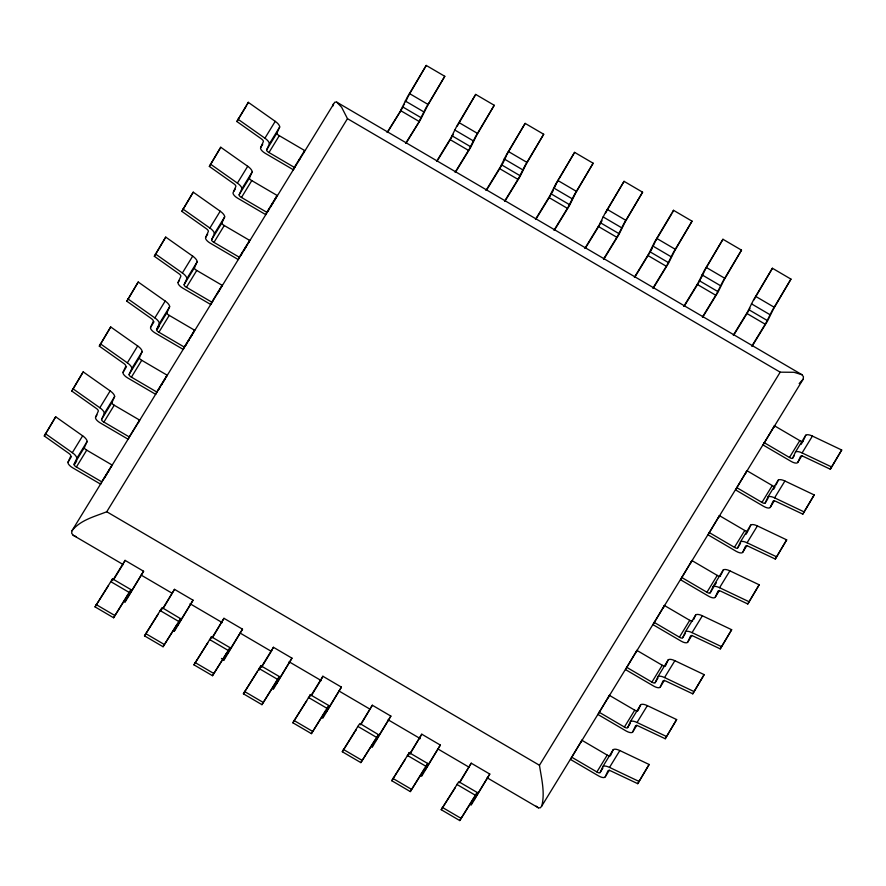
<?xml version="1.0" encoding="UTF-8"?>
<svg xmlns="http://www.w3.org/2000/svg" width="886" height="886" viewBox="0 0 886 886"><rect width="100%" height="100%" fill="white"/><g stroke="black" fill="none" stroke-linecap="round" stroke-linejoin="round"><path stroke-width="1.33" d="M101.214 483.025L71.976 530.758L71.666 533.217L73.117 535.233L123.232 564.592M487.134 777.786L538.433 807.844L540.338 807.799L541.789 806.005L803.148 379.219L803.458 376.749L802.007 374.734L336.691 102.123L334.786 102.167L101.901 481.895M177.787 624.973L180.655 618.494L163.046 646.725L144.496 635.86L162.072 607.619L180.6 618.716M227.237 653.946L230.105 647.467L212.496 675.697L193.945 664.832L211.555 636.602L209.916 640.345M332.704 106.298L333.335 103.961M541.789 806.005C545.178 792.616 541.49 778.606 539.463 765.271L780.189 372.175L794.011 372.286L802.007 374.734M111.536 581.227L112.655 578.658L95.046 606.888L113.585 617.752L126.62 597.075C131.349 588.802 120.407 610.044 126.897 599.124L143.598 571.237L125.059 560.373L113.076 579.942M143.598 571.237L129.5 594.262C123.985 603.997 135.558 582.124 129.146 592.402L113.585 617.752M258.834 670.492L261.016 665.574L243.406 693.804L261.946 704.669L274.981 683.992C279.81 675.497 268.735 697.072 275.258 686.052L291.959 658.154L273.42 647.289L261.436 666.859M291.959 658.154L277.861 681.179C272.323 690.914 283.952 669.041 277.506 679.318L261.946 704.669M308.815 698.301L310.465 694.546L292.856 722.777L311.407 733.641L324.431 712.964C329.171 704.691 318.218 725.944 324.708 715.024L341.42 687.126L322.869 676.262L310.886 695.831M341.42 687.126L327.322 710.151C321.795 719.886 333.369 698.024 326.956 708.302L311.407 733.641M378.411 734.616L360.857 762.613L342.306 751.749L358.531 725.357L359.915 723.519L378.411 734.616L375.598 740.862L390.87 716.098L372.33 705.234L360.336 724.803M407.726 756.245L409.376 752.491L391.767 780.721L410.307 791.586L423.342 770.909C427.96 762.868 417.096 784.055 423.619 772.969L440.32 745.071L421.78 734.206L409.797 753.787M440.32 745.071L426.221 768.096C421.337 776.369 432.191 756.035 425.867 766.246L410.307 791.586M458.782 781.696L441.217 809.704L459.768 820.569L472.803 799.892C477.532 791.619 466.579 812.861 473.069 801.941L489.781 774.054L471.23 763.189L459.247 782.759M489.781 774.054L475.682 797.079C470.145 806.814 481.774 784.941 475.317 795.218L459.768 820.569M405.666 143.288L420.806 119.123L427.395 105.999L444.783 76.296L426.232 65.431L407.394 97.028L400.937 109.864M444.783 76.296L425.945 107.893L419.477 120.729M212.496 675.697L225.531 655.02C230.327 646.647 219.207 668.265 225.797 657.08L242.509 629.182L223.97 618.317L211.975 637.887M455.482 172.272L470.687 147.364L476.635 135.348L494.233 105.279L475.693 94.414L456.844 126L450.83 138.083L436.565 161.396M494.233 105.279L475.394 136.865L469.381 148.948L455.116 172.272M504.931 201.255L520.137 176.347L526.096 164.331L543.694 134.251L525.143 123.387L506.305 154.972L500.291 167.055L486.026 190.379M543.694 134.251L524.844 165.848L518.831 177.92L504.566 201.244M554.392 230.227L569.587 205.319L575.546 193.303L593.144 163.223L574.593 152.359L555.755 183.956L549.741 196.027L535.476 219.351M593.144 163.223L574.305 194.82L568.28 206.892L554.027 230.216M603.842 259.199L619.048 234.292L624.995 222.275L642.594 192.196L624.054 181.331L605.204 212.928L599.191 225L584.926 248.324M642.594 192.196L623.755 223.793L617.741 235.864L603.477 259.188M653.292 288.171L668.498 263.264L674.456 251.247L692.055 221.168L673.504 210.303L654.665 241.9L648.652 253.983L634.387 277.296M692.055 221.168L673.205 252.765L667.191 264.848L652.927 288.16M702.753 317.144L717.948 292.236L723.906 280.22L741.504 250.14L722.954 239.275L704.115 270.872L698.102 282.955L683.837 306.268M741.504 250.14L722.666 281.737L716.641 293.82L702.388 317.133M752.203 346.116L767.409 321.208L773.356 309.192L790.954 279.112L772.415 268.248L753.565 299.845L747.551 311.927L733.287 335.24M790.954 279.112L772.116 310.709L766.102 322.792L751.837 346.105M457.265 126.078L475.693 94.414M506.726 155.05L507.18 154.131M605.625 213.005L607.353 209.838M655.153 241.812L653.48 245.5M753.986 299.922L755.249 297.563M44.3 435.99L55.685 416.797L82.653 435.823A8.151 3.234 31.5 0 1 87.127 441.483L84.469 447.352L74.147 464.198A2.857 1.13 31.5 0 0 76.395 467L101.746 481.851L100.683 484.199L72.552 467.719A6.457 2.558 31.5 0 1 68.056 462.115L70.714 456.246A3.677 1.462 31.5 0 0 68.576 453.189L44.3 435.99L55.685 416.797M71.81 391.069L83.195 371.876L110.163 390.903A8.151 3.234 31.5 0 1 114.637 396.563L111.979 402.432L101.657 419.277A2.857 1.13 31.5 0 0 103.906 422.079L129.256 436.931L128.193 439.268L100.063 422.788A6.457 2.558 31.5 0 1 95.566 417.184L98.224 411.325A3.677 1.462 31.5 0 0 96.087 408.258L71.81 391.069L83.195 371.876M99.321 346.138L110.706 326.956L137.673 345.983A8.151 3.234 31.5 0 1 142.148 351.642L139.49 357.501L129.168 374.346A2.857 1.13 31.5 0 0 131.416 377.148L156.767 392L155.703 394.348L127.573 377.868A6.457 2.558 31.5 0 1 123.076 372.264L125.734 366.394A3.677 1.462 31.5 0 0 123.597 363.338L99.321 346.138L110.706 326.956M126.831 301.218L138.216 282.025L165.184 301.052A8.151 3.234 31.5 0 1 169.658 306.711L167 312.581L156.678 329.426A2.857 1.13 31.5 0 0 158.926 332.228L184.277 347.079L183.214 349.416L155.083 332.937A6.457 2.558 31.5 0 1 150.587 327.333L153.245 321.474A3.677 1.462 31.5 0 0 151.118 318.417L126.831 301.218L138.216 282.025M154.341 256.287L165.726 237.105L192.694 256.132A8.151 3.234 31.5 0 1 197.168 261.791L194.51 267.65L184.188 284.495A2.857 1.13 31.5 0 0 186.448 287.297L211.787 302.148L210.724 304.496L182.594 288.016A6.457 2.558 31.5 0 1 178.097 282.412L180.755 276.543A3.677 1.462 31.5 0 0 178.629 273.486L154.341 256.287L165.726 237.105M181.851 211.366L193.237 192.173L220.204 211.2A8.151 3.234 31.5 0 1 224.679 216.86L222.021 222.729L211.699 239.574A2.857 1.13 31.5 0 0 213.958 242.376L239.298 257.228L238.234 259.565L210.104 243.085A6.457 2.558 31.5 0 1 205.607 237.492L208.265 231.623A3.677 1.462 31.5 0 0 206.139 228.566L181.851 211.366L193.237 192.173M74.147 464.198L76.805 458.339L87.127 441.483M209.362 166.435L220.747 147.253L247.715 166.28A8.151 3.234 31.5 0 1 252.189 171.939L249.531 177.798L239.209 194.654A2.857 1.13 31.5 0 0 241.468 197.456L266.808 212.297L265.745 214.645L237.614 198.165A6.457 2.558 31.5 0 1 233.118 192.561L235.776 186.691A3.677 1.462 31.5 0 0 233.649 183.635L209.362 166.435L220.747 147.253M101.657 419.277L104.315 413.408L114.637 396.563M236.872 121.515L248.257 102.322L275.225 121.349A8.151 3.234 31.5 0 1 279.699 127.008L277.041 132.878L266.73 149.723A2.857 1.13 31.5 0 0 268.979 152.525L294.318 167.376L293.255 169.713L265.135 153.245A6.457 2.558 31.5 0 1 260.628 147.641L263.286 141.771A3.677 1.462 31.5 0 0 261.16 138.714L236.872 121.515L246.507 105.788M247.194 104.67L248.257 102.322M129.168 374.346L131.826 368.487L142.148 351.642M156.678 329.426L159.347 323.556L169.658 306.711M184.188 284.495L186.857 278.636L197.168 261.791M211.699 239.574L214.368 233.705L224.679 216.86M110.994 467.354L112.057 465.006L86.717 450.154A2.857 1.13 31.5 0 1 84.469 447.352M239.209 194.654L241.878 188.784L252.189 171.939M138.504 422.423L139.567 420.075L114.228 405.234A2.857 1.13 31.5 0 1 111.979 402.432M266.73 149.723L269.388 143.853L279.699 127.008M166.014 377.502L167.077 375.155L141.738 360.303A2.857 1.13 31.5 0 1 139.49 357.501M167 312.581A2.857 1.13 31.5 0 0 169.248 315.383L194.588 330.223L190.778 337.068M221.046 287.651L222.109 285.303L196.758 270.451A2.857 1.13 31.5 0 1 194.51 267.65M248.556 242.72L249.619 240.383L224.269 225.531A2.857 1.13 31.5 0 1 222.021 222.729M249.531 177.798A2.857 1.13 31.5 0 0 251.779 180.6L277.13 195.452L274.682 200.048M303.577 152.868L304.64 150.531L279.289 135.68A2.857 1.13 31.5 0 1 277.041 132.878M123.996 562.71L125.059 560.373M160.455 611.373L161.529 609.025M163.046 646.725L177.122 624.541L174.143 631.33L175.24 629.857L193.059 600.21L174.509 589.345L163.489 607.951M405.688 101.801L407.992 96.729M426.232 65.431L408.269 96.186M223.97 618.317L212.939 636.923M272.888 648.463L273.42 647.289M504.056 160.92L506.194 156.224M525.143 123.387L508.442 151.894M321.806 678.61L322.869 676.262M554.581 187.544L556.175 184.033M574.593 152.359L559.055 178.917M372.33 705.234L361.3 723.84M624.054 181.331L607.586 209.439M390.87 716.098L374.158 743.996C367.59 755.16 378.665 733.708 373.892 741.936L360.857 762.613M421.78 734.206L410.052 753.975M672.441 212.651L673.504 210.303M471.23 763.189L460.211 781.784M701.878 276.82L704.835 270.319M722.954 239.275L706.729 266.996M772.415 268.248L755.481 297.164M610 756.035A2.857 1.13 31.5 0 1 607.209 755.105L581.869 740.253L570.484 759.446L598.615 775.926A6.457 2.558 31.5 0 0 605.238 776.834L609.369 770.1M580.806 742.601L581.869 740.253M637.51 711.115A2.857 1.13 31.5 0 1 634.719 710.173L609.38 695.333L597.995 714.515L626.125 730.994A6.457 2.558 31.5 0 0 632.748 731.914L636.879 725.18M608.317 697.67L609.38 695.333M665.021 666.183A2.857 1.13 31.5 0 1 662.241 665.253L636.89 650.402L625.516 669.594L653.635 686.074A6.457 2.558 31.5 0 0 660.269 686.993L664.389 680.249M635.827 652.749L636.89 650.402M692.531 621.263A2.857 1.13 31.5 0 1 689.751 620.322L664.4 605.481L653.026 624.674L681.146 641.143A6.457 2.558 31.5 0 0 687.78 642.062L691.9 635.328M663.337 607.818L664.4 605.481M719.775 576.354A2.857 1.13 31.5 0 1 717.261 575.402L691.911 560.55L680.537 579.743L708.656 596.223A6.457 2.558 31.5 0 0 715.29 597.142L719.41 590.397M690.847 562.898L691.911 560.55M571.548 757.098L596.898 771.95A2.857 1.13 31.5 0 0 600.21 772.404L602.868 766.545L613.19 749.7A8.151 3.234 31.5 0 1 619.846 750.553L649.128 764.485L637.743 783.678L611.329 771.174A3.677 1.462 31.5 0 0 607.907 770.975L605.238 776.834M747.286 531.434A2.857 1.13 31.5 0 1 744.772 530.481L719.421 515.63L708.047 534.823L736.166 551.302A6.457 2.558 31.5 0 0 742.8 552.211L746.92 545.477M610.532 755.559L613.19 749.7M718.358 517.967L719.421 515.63M599.058 712.178L624.408 727.029A2.857 1.13 31.5 0 0 627.72 727.484L630.378 721.614L640.7 704.769A8.151 3.234 31.5 0 1 647.356 705.633L676.638 719.565L665.253 738.747L638.839 726.243A3.677 1.462 31.5 0 0 635.417 726.044L632.748 731.914M774.796 486.503A2.857 1.13 31.5 0 1 772.282 485.55L746.931 470.699L735.557 489.892L763.677 506.371A6.457 2.558 31.5 0 0 770.311 507.29L774.43 500.546M638.042 710.638L640.7 704.769M745.868 473.046L746.931 470.699M626.579 667.247L651.919 682.098A2.857 1.13 31.5 0 0 655.23 682.552L657.888 676.694L668.21 659.848A8.151 3.234 31.5 0 1 674.866 660.701L704.148 674.634L692.763 693.827L666.361 681.323A3.677 1.462 31.5 0 0 662.927 681.124L660.269 686.993M801.044 444.451L803.104 441.084A2.857 1.13 31.5 0 1 799.792 440.63L774.442 425.778L763.067 444.971L791.198 461.451A6.457 2.558 31.5 0 0 797.821 462.359L801.941 455.625M668.21 659.848L665.552 665.707A2.857 1.13 31.5 0 1 665.497 665.884M773.378 428.115L774.442 425.778M654.089 622.326L679.429 637.178A2.857 1.13 31.5 0 0 682.741 637.632L685.41 631.762L695.72 614.917A8.151 3.234 31.5 0 1 702.376 615.781L731.659 629.713L720.274 648.895L693.871 636.403A3.677 1.462 31.5 0 0 690.438 636.192L687.78 642.062M693.594 619.613L695.72 614.917M681.6 577.395L706.939 592.247A2.857 1.13 31.5 0 0 710.251 592.712L712.92 586.842L723.231 569.997A8.151 3.234 31.5 0 1 729.887 570.85L759.169 584.782L747.784 603.975L721.381 591.471A3.677 1.462 31.5 0 0 717.948 591.272L715.29 597.142M721.104 574.682L723.231 569.997M709.11 532.475L734.45 547.326A2.857 1.13 31.5 0 0 737.761 547.781L740.43 541.911L750.741 525.066A8.151 3.234 31.5 0 1 757.397 525.93L786.679 539.862L775.294 559.044L748.891 546.551A3.677 1.462 31.5 0 0 745.458 546.352L742.8 552.211M748.615 529.762L750.741 525.066M637.743 783.678L649.128 764.485M736.62 487.544L761.96 502.395A2.857 1.13 31.5 0 0 765.271 502.86L767.94 496.991L778.251 480.146A8.151 3.234 31.5 0 1 784.907 480.998L814.19 494.931L802.805 514.124L776.402 501.62A3.677 1.462 31.5 0 0 772.969 501.421L770.311 507.29M776.125 484.83L778.251 480.146M665.253 738.747L676.638 719.565M764.131 442.623L789.47 457.475A2.857 1.13 31.5 0 0 792.793 457.929L795.451 452.059L805.762 435.214A8.151 3.234 31.5 0 1 812.418 436.078L841.7 450.01L830.315 469.203L803.912 456.7A3.677 1.462 31.5 0 0 800.479 456.5L797.821 462.359M803.635 439.91L805.762 435.214M692.763 693.827L704.148 674.634M720.274 648.895L731.659 629.713M747.784 603.975L759.169 584.782M775.294 559.044L786.679 539.862M802.805 514.124L814.19 494.931M830.315 469.203L841.7 450.01M306.789 701.003L306.456 701.214M356.25 729.975L355.341 731.072M455.149 787.92L441.217 809.704M652.417 247.836L652.041 248.623M556.253 183.867L556.807 182.782M553.351 190.246L552.875 191.177M503.68 161.695L503.115 162.769M655.385 241.346L656.116 240.006M404.204 104.825L404.514 104.26M651.775 249.121L651.132 250.317M700.926 278.669L701.236 278.093M552.565 191.741L551.856 193.037M602.026 220.714L600.498 223.427M507.357 153.81L508.21 152.292M705.167 269.709L706.496 267.384M453.322 134.417L452.558 135.779M502.406 164.054L502.772 163.389M750.043 308.262L747.585 312.503M403.097 106.807L403.495 106.11M650.767 250.982L634.753 277.307M699.818 280.652L700.217 279.954M557.205 182.062L558.368 180.068M502.008 164.763L499.903 168.318M551.048 194.455L551.457 193.735M656.338 239.619L671.754 213.803M402.255 108.258L402.687 107.527M452.137 136.499L450.863 138.67M698.988 282.102L699.408 281.371M550.195 195.906L550.627 195.175M600.077 224.158L585.292 248.335M401.834 108.978L387.116 132.424M698.556 282.822L684.202 306.279M549.774 196.614L535.842 219.363M76.805 458.339A8.151 3.234 31.5 0 0 72.331 452.68L82.653 435.823M104.315 413.408A8.151 3.234 31.5 0 0 99.841 407.748L110.163 390.903M131.826 368.487A8.151 3.234 31.5 0 0 127.351 362.828L137.673 345.983M159.347 323.556A8.151 3.234 31.5 0 0 154.862 317.897L165.184 301.052M186.857 278.636A8.151 3.234 31.5 0 0 182.383 272.977L192.694 256.132M214.368 233.705A8.151 3.234 31.5 0 0 209.893 228.045L220.204 211.2M241.878 188.784A8.151 3.234 31.5 0 0 237.404 183.125L247.715 166.28M269.388 143.853A8.151 3.234 31.5 0 0 264.914 138.194L275.225 121.349M68.056 462.115L71.489 456.5M95.566 417.184L96.939 414.947M123.076 372.264L126.51 366.649M150.587 327.333L154.02 321.718M178.097 282.412L179.47 280.164M205.607 237.492L207.667 234.114M233.804 191.442L235.178 189.194M260.628 147.641L262.688 144.263M74.612 464.353L76.683 460.975M157.154 329.57L159.214 326.203M76.395 467L86.717 450.154M103.906 422.079L114.228 405.234M131.416 377.148L141.738 360.303M158.926 332.228L169.248 315.383M186.448 287.297L196.758 270.451M213.958 242.376L224.269 225.531M241.468 197.456L251.779 180.6M268.979 152.525L279.289 135.68M101.746 481.851L112.057 465.006M129.256 436.931L139.567 420.075M156.767 392L167.077 375.155M184.277 347.079L194.588 330.223M211.787 302.148L222.109 285.303M239.298 257.228L249.619 240.383M266.808 212.297L277.13 195.452M294.318 167.376L304.64 150.531M104.116 478.584L106.874 474.088M108.247 471.839L109.62 469.591M158.45 389.851L159.823 387.603M161.208 385.355L162.581 383.117M163.954 380.869L165.328 378.621M185.274 346.049L186.647 343.801M188.031 341.553L189.405 339.316M210.724 304.496L212.784 301.129M217.602 293.266L220.348 288.77M240.981 255.079L242.365 252.831M243.739 250.583L246.485 246.086M267.805 211.278L269.189 209.03M270.562 206.781L273.309 202.285M293.255 169.713L295.315 166.346M298.759 160.731L300.132 158.483M71.976 530.758C80.316 520.038 94.658 516.571 106.752 511.754L347.467 118.658L341.619 107.239L336.691 102.123M114.039 578.968L123.287 563.873M387.481 132.435L400.993 110.373M406.032 143.299L419.543 121.238M162.526 608.915L174.509 589.345M437.651 160.255L450.453 139.346M193.059 600.21L177.798 624.984M486.392 190.39L499.195 169.481M242.509 629.182L227.303 653.912M261.691 667.058L272.356 649.637M311.85 694.868L321.097 679.772M734.372 334.088L747.175 313.19M596.898 771.95L607.209 755.105M624.408 727.029L634.719 710.173M651.919 682.098L662.241 665.253M679.429 637.178L689.751 620.322M706.939 592.247L717.261 575.402M734.45 547.326L744.772 530.481M761.96 502.395L772.282 485.55M789.47 457.475L799.792 440.63M600.21 772.404L602.956 767.918M627.72 727.484L630.478 722.987M655.23 682.552L657.988 678.067M682.741 637.632L685.498 633.136M710.251 592.712L713.695 587.086M715.068 584.849L716.442 582.6M737.761 547.781L740.519 543.284M746.023 534.302L747.396 532.054M765.271 502.86L768.029 498.364M773.533 489.382L774.907 487.134M792.793 457.929L794.166 455.681M602.868 766.545A8.151 3.234 31.5 0 1 609.524 767.398L619.846 750.553M630.378 721.614A8.151 3.234 31.5 0 1 637.034 722.478L647.356 705.633M657.888 676.694A8.151 3.234 31.5 0 1 664.544 677.546L674.866 660.701M685.41 631.762A8.151 3.234 31.5 0 1 692.055 632.626L702.376 615.781M712.92 586.842A8.151 3.234 31.5 0 1 719.565 587.695L729.887 570.85M740.43 541.911A8.151 3.234 31.5 0 1 747.075 542.775L757.397 525.93M767.94 496.991A8.151 3.234 31.5 0 1 774.585 497.854L784.907 480.998M795.451 452.059A8.151 3.234 31.5 0 1 802.096 452.923L812.418 436.078M306.102 701.767L292.856 722.777M95.046 606.888L108.469 585.58M144.496 635.86L158.096 614.297M193.945 664.832L206.981 644.155M243.406 693.804L256.442 673.127M342.306 751.749L354.621 732.224M391.767 780.721L405.367 759.158M207.191 643.823L207.822 642.871M256.641 672.795L257.372 671.721M803.148 379.219L799.172 383.594M73.117 535.233L76.307 536.739M802.096 452.923L831.378 466.856M774.585 497.854L803.868 511.776M747.075 542.775L776.357 556.707M719.565 587.695L748.847 601.627M692.055 632.626L721.337 646.558M664.544 677.546L693.827 691.479M637.034 722.478L666.316 736.41M609.524 767.398L638.806 781.33M409.432 93.539L427.982 104.404M458.893 122.512L477.432 133.376M508.342 151.484L526.882 162.348M557.792 180.456L576.343 191.321M607.253 209.428L625.793 220.293M656.703 238.4L675.243 249.265M706.153 267.373L724.704 278.237M755.614 296.356L774.154 307.22M405.256 100.993L423.796 111.857M454.706 129.965L473.246 140.83M504.156 158.937L522.707 169.802M553.617 187.91L572.157 198.774M603.067 216.882L621.607 227.746M652.517 245.854L671.067 256.719M701.978 274.826L720.517 285.702M751.428 303.809L769.967 314.674M402.587 106.852L421.138 117.716M452.048 135.824L470.588 146.699M501.498 164.807L520.038 175.672M550.948 193.779L569.499 204.644M600.409 222.751L618.949 233.616M649.859 251.724L668.398 262.588M699.309 280.696L717.859 291.56M748.77 309.668L767.309 320.533M400.516 110.551L419.056 121.415M449.966 139.523L468.506 150.399M499.416 168.506L517.967 179.371M548.877 197.478L567.417 208.343M598.327 226.451L616.866 237.315M647.777 255.423L666.327 266.287M697.238 284.395L715.777 295.26M746.688 313.367L765.227 324.232M347.467 118.658L780.189 372.175M106.752 511.754L539.463 765.271M141.129 575.08L172.15 593.255M190.047 603.731L222.264 622.614M240.161 633.091L271.171 651.265M289.069 661.753L321.286 680.625M339.183 691.113L370.204 709.287M388.101 719.775L420.318 738.647M438.216 749.135L469.237 767.309M112.6 578.879L131.15 589.744M211.51 636.835L230.05 647.699M260.96 665.807L279.511 676.671M310.421 694.779L328.961 705.644M409.321 752.723L427.872 763.588M459.934 782.382L477.321 792.56M110.595 581.537L129.146 592.402M160.045 610.509L178.595 621.374M209.506 639.482L228.045 650.346M258.956 668.454L277.506 679.318M308.406 697.426L326.956 708.302M357.866 726.409L376.406 737.274M407.316 755.381L425.867 766.246M456.766 784.354L475.317 795.218M221.445 658.431L223.77 659.782M96.109 604.54L114.648 615.405M145.559 633.512L164.109 644.377M195.009 662.484L213.559 673.349M244.47 691.457L263.009 702.321M293.919 720.429L312.47 731.304M343.369 749.412L361.92 760.277M392.83 778.384L411.37 789.249M442.28 807.356L460.831 818.221M237.935 119.167L264.914 138.194M210.425 164.098L237.404 183.125M182.915 209.018L209.893 228.045M155.404 253.95L182.383 272.977M127.894 298.87L154.862 317.897M100.384 343.801L127.351 362.828M72.873 388.721L99.841 407.748M45.363 433.653L72.331 452.68M536.13 806.138L538.433 807.844M720.573 575.856A2.857 1.13 31.5 0 1 720.041 576.332M748.083 530.935A2.857 1.13 31.5 0 1 748.039 531.113"/></g></svg>
